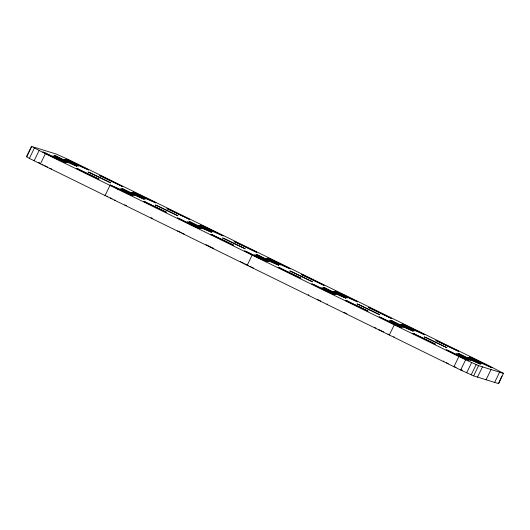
<?xml version="1.0" encoding="UTF-8"?>
<svg xmlns="http://www.w3.org/2000/svg" width="530" height="530" viewBox="0 0 530 530"><rect width="100%" height="100%" fill="white"/><g stroke="black" fill="none" stroke-linecap="round" stroke-linejoin="round"><path stroke-width="0.79" d="M31.469 146.386L26.5 156.615L29.375 158.397L460.676 370.026L473.615 375.889L498.531 383.614L503.5 373.385L489.587 366.038L69.324 159.974L56.385 154.111L31.469 146.386L45.381 153.726L465.645 359.797L478.583 365.66L503.5 373.385M26.692 156.913L31.661 146.684M29.375 158.397L34.344 148.161M34.099 160.822L39.068 150.593M40.413 163.962L45.381 153.726M64.263 161.703L64.971 160.245M105.02 195.649L109.988 185.414M117.263 189.793L118.011 188.342L132.745 195.736L124.841 192.344L110.107 184.957L118.011 188.342M200.519 228.529L201.234 227.065M247.159 265.358L252.128 255.122M341.943 295.839L342.897 294.455L357.631 301.842L349.72 298.45L334.986 291.063L342.652 294.375M342.996 296.316L343.712 294.852M389.298 335.066L394.267 324.83M453.912 366.747L458.881 356.518M460.676 370.026L465.645 359.797M466.645 372.842L471.614 362.606M471.163 374.895L476.132 364.66M479.259 363.136L479.968 361.679M473.615 375.889L478.583 365.66M477.51 377.095L482.479 366.866M486.076 379.752L491.045 369.523M494.636 382.408L499.604 372.179M501.883 376.008L498.531 383.614M125.981 205.408L126.431 205.547M462.299 370.318L461.935 370.172M38.597 162.558L39.081 162.79M105.357 195.292L105.834 195.53M124.802 204.832L125.279 205.064M150.944 217.658L152.382 218.36M205.958 244.635L213.868 248.517M240.302 261.476L240.786 261.714M326.99 303.988L327.467 304.22M344.023 312.349L346.898 313.76M374.293 327.189L374.776 327.421M393.744 336.722L394.221 336.961M460.981 369.701L461.458 369.933M42.215 164.492L43.029 164.89M44.818 165.771L47.422 167.043M50.032 168.321L51.821 169.202M110.26 197.862L112.055 198.743M114.659 200.022L115.474 200.419M177.497 230.835L179.292 231.716M179.889 232.007L181.081 232.59M181.896 232.995L184.5 234.273M244.734 263.808L245.927 264.397M246.523 264.689L248.318 265.57M249.941 266.365L253.525 268.12M317.178 299.337L320.763 301.093M378.387 329.355L379.202 329.759M379.805 330.051L382.19 331.224M382.786 331.515L383.601 331.912M388 334.072L388.815 334.47M446.439 362.732L448.228 363.606M454.038 366.455L456.045 367.442M243.157 262.966L241.567 262.131M443.272 361.049L443.994 361.433M107.093 196.179L107.815 196.57M375.472 327.765L376.035 328.077M308.235 294.793L308.805 295.104M39.293 162.895L39.863 163.207M44.666 152.534L42.87 151.977L57.604 159.371L65.508 162.756L44.666 152.534M56.253 156.131L54.458 155.575L69.191 162.962L77.095 166.354L56.253 156.131M67.847 159.722L66.045 159.166L80.785 166.553L88.689 169.944L67.847 159.722M56.399 157.085L52.808 155.972L63.567 161.246L67.158 162.359L56.399 157.085M67.992 160.676L64.395 159.563L75.154 164.843L78.751 165.956L67.992 160.676M78.314 169.03L76.459 168.46L99.156 179.253L78.314 169.03M89.901 172.628L88.046 172.051L110.743 182.85L89.901 172.628M101.488 176.218L99.633 175.642L122.331 186.441L101.488 176.218M123.49 189.104L121.695 188.548L136.429 195.934L144.332 199.326L123.49 189.104M135.077 192.695L133.282 192.138L148.016 199.532L155.919 202.917L135.077 192.695M123.636 190.058L120.045 188.945L130.804 194.219L134.395 195.331L123.636 190.058M135.223 193.655L131.632 192.536L142.391 197.816L145.982 198.929L135.223 193.655M145.551 202.01L143.696 201.433L166.393 212.225L145.551 202.01M157.138 205.6L155.283 205.024L177.981 215.823L157.138 205.6M168.726 209.191L166.87 208.621L189.568 219.413L168.726 209.191M179.14 218.486L177.338 217.929L192.072 225.316L199.982 228.708L179.14 218.486M190.727 222.077L188.932 221.52L203.666 228.907L211.569 232.299L190.727 222.077M202.314 225.674L200.519 225.111L215.253 232.504L223.156 235.89L202.314 225.674M190.873 223.031L187.282 221.918L198.035 227.191L201.632 228.311L190.873 223.031M202.46 226.628L198.869 225.515L209.628 230.788L213.219 231.901L202.46 226.628M212.782 234.982L210.927 234.406L233.624 245.204L212.782 234.982M224.375 238.573L222.52 237.996L245.218 248.795L224.375 238.573M235.963 242.164L234.108 241.594L256.805 252.386L235.963 242.164M246.37 251.458L244.575 250.902L259.309 258.289L267.213 261.681L246.37 251.458M257.964 255.049L256.162 254.493L270.896 261.88L278.806 265.272L257.964 255.049M269.551 258.647L267.756 258.09L282.49 265.477L290.394 268.869L269.551 258.647M258.11 256.003L254.513 254.89L265.272 260.17L268.862 261.283L258.11 256.003M269.697 259.601L266.106 258.488L276.859 263.761L280.456 264.874L269.697 259.601M280.019 267.955L278.164 267.378L300.861 278.177L280.019 267.955M291.606 271.546L289.751 270.969L312.448 281.768L291.606 271.546M303.2 275.143L301.345 274.566L324.042 285.365L303.2 275.143M313.608 284.431L311.812 283.875L326.546 291.261L334.45 294.654L313.608 284.431M325.195 288.022L323.399 287.465L338.133 294.852L346.037 298.244L325.195 288.022M325.34 288.982L321.75 287.863L332.509 293.143L336.099 294.256L325.34 288.982M336.934 292.573L333.337 291.46L344.096 296.734L347.687 297.847L336.934 292.573M347.256 300.927L345.401 300.351L368.098 311.15L347.256 300.927M358.843 304.518L356.988 303.948L379.685 314.74L358.843 304.518M370.43 308.115L368.575 307.539L391.272 318.338L370.43 308.115M380.845 317.404L379.049 316.847L393.783 324.234L401.687 327.626L380.845 317.404M392.432 321.001L390.636 320.438L405.37 327.831L413.274 331.217L392.432 321.001M404.019 324.592L402.224 324.035L416.958 331.422L424.861 334.814L404.019 324.592M392.578 321.955L388.987 320.842L399.746 326.116L403.337 327.229L392.578 321.955M404.165 325.546L400.574 324.433L411.333 329.706L414.924 330.819L404.165 325.546M414.486 333.9L412.638 333.324L435.335 344.122L414.486 333.9M426.08 337.491L424.225 336.921L446.923 347.713L426.08 337.491M437.667 341.088L435.812 340.512L458.51 351.31L437.667 341.088M448.075 350.376L446.28 349.82L461.014 357.207L468.924 360.599L448.075 350.376M459.669 353.974L457.874 353.417L472.608 360.804L480.511 364.196L459.669 353.974M471.256 357.565L469.461 357.008L484.195 364.395L492.098 367.787L471.256 357.565M459.815 354.928L456.217 353.815L466.976 359.088L470.574 360.201L459.815 354.928M471.402 358.518L467.811 357.406L478.57 362.679L482.161 363.799L471.402 358.518"/></g></svg>
